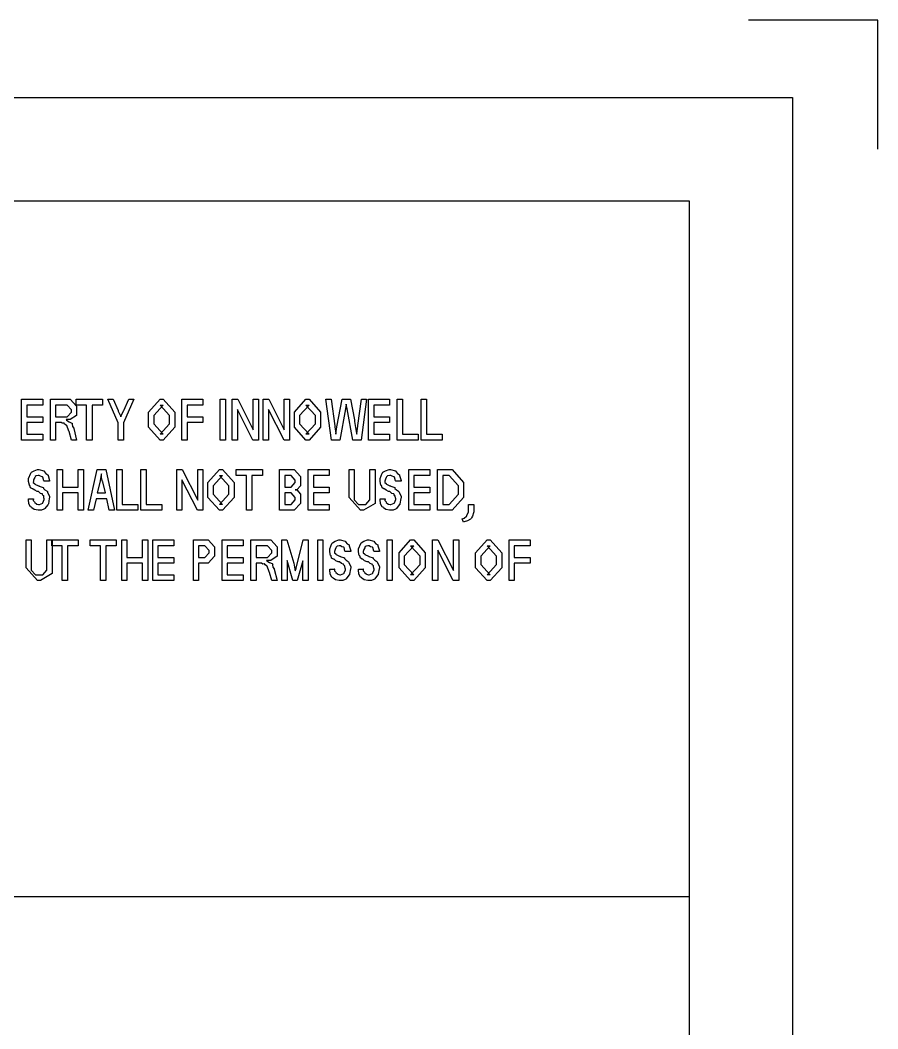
# Model space of a CAD drawing. Extents: x 0 to 23.4, y 0 to 16.5.
# Drawn here: x 21.309 to 23.384, y 14.094 to 16.535 of the extents above; entities that cross this region are included whole.
import ezdxf

# ---------------------------------------------------------------- set-up
doc = ezdxf.new("R2010")
doc.units = 0
doc.layers.get('0').update_dxf_attribs({"linetype": 'CONTINUOUS'})

msp = doc.modelspace()

# ---------------------------------------------------------------- linework, layer by layer
at = {"color": 0}
for points in [[(23.3835, 16.2228), (23.3835, 16.5354), (23.0708, 16.5354)], [(19.0161, 14.4142), (22.9271, 14.4142)]]:
    msp.add_lwpolyline(points, dxfattribs=at)
for points in [[(0.18755, 16.3479), (23.1772, 16.3479), (23.1772, 0.20622), (0.18755, 0.20622), (0.18755, 16.3479)], [(0.43766, 16.0978), (22.9271, 16.0978), (22.9271, 0.45627), (0.43766, 0.45627), (0.43766, 16.0978)], [(21.3122, 15.5192), (21.3122, 15.6179), (21.3631, 15.6179), (21.3631, 15.6039), (21.3249, 15.6039), (21.3249, 15.5757), (21.3631, 15.5757), (21.3631, 15.5615), (21.3249, 15.5615), (21.3249, 15.5333), (21.3631, 15.5333), (21.3631, 15.5192), (21.3122, 15.5192)], [(21.3817, 15.5192), (21.3817, 15.6179), (21.4169, 15.6179), (21.4299, 15.6179), (21.4451, 15.601), (21.4451, 15.5932), (21.4451, 15.5785), (21.4299, 15.5685), (21.4197, 15.5685), (21.4204, 15.5671), (21.4271, 15.5632), (21.4337, 15.5603), (21.4347, 15.5596), (21.4342, 15.5578), (21.4353, 15.5518), (21.4382, 15.5479), (21.4386, 15.5468), (21.4451, 15.5192), (21.4325, 15.5192), (21.4271, 15.5394), (21.4262, 15.5408), (21.4214, 15.5544), (21.4208, 15.555), (21.4196, 15.555), (21.4162, 15.5574), (21.4151, 15.56), (21.4147, 15.5603), (21.4142, 15.5597), (21.4106, 15.5596), (21.4076, 15.5615), (21.4067, 15.5615), (21.3943, 15.5615), (21.3943, 15.5192), (21.3817, 15.5192)], [(21.3943, 15.5757), (21.415, 15.5757), (21.4224, 15.5757), (21.4325, 15.5869), (21.4325, 15.59), (21.4325, 15.5925), (21.4224, 15.6039), (21.4171, 15.6039), (21.3943, 15.6039), (21.3943, 15.5757)], [(21.4694, 15.5192), (21.4694, 15.6039), (21.4443, 15.6039), (21.4443, 15.6179), (21.5076, 15.6179), (21.5076, 15.6039), (21.4824, 15.6039), (21.4824, 15.5192), (21.4694, 15.5192)], [(21.546, 15.5192), (21.546, 15.5611), (21.5206, 15.6179), (21.5332, 15.6179), (21.5457, 15.5904), (21.5454, 15.5889), (21.5518, 15.5761), (21.5522, 15.575), (21.5524, 15.5761), (21.5585, 15.5896), (21.5592, 15.591), (21.5714, 15.6179), (21.5839, 15.6179), (21.5585, 15.5611), (21.5585, 15.5192), (21.546, 15.5192)], [(21.619, 15.5672), (21.619, 15.5869), (21.6471, 15.6179), (21.6507, 15.6179), (21.6546, 15.6179), (21.6824, 15.5869), (21.6824, 15.5685), (21.6824, 15.5503), (21.6546, 15.5192), (21.6507, 15.5192), (21.6471, 15.5192), (21.619, 15.5503), (21.619, 15.5672)], [(21.6317, 15.5672), (21.6317, 15.5587), (21.6546, 15.5333), (21.6507, 15.5333), (21.6471, 15.5333), (21.6699, 15.5587), (21.6699, 15.5687), (21.6699, 15.5785), (21.6471, 15.6039), (21.6507, 15.6039), (21.6546, 15.6039), (21.6317, 15.5785), (21.6317, 15.5672)], [(21.7001, 15.5192), (21.7001, 15.6179), (21.7508, 15.6179), (21.7508, 15.6039), (21.7126, 15.6039), (21.7126, 15.5757), (21.7508, 15.5757), (21.7508, 15.5615), (21.7126, 15.5615), (21.7126, 15.5192), (21.7001, 15.5192)], [(21.7926, 15.5192), (21.7926, 15.6179), (21.8053, 15.6179), (21.8053, 15.5192), (21.7926, 15.5192)], [(21.8217, 15.5192), (21.8217, 15.6179), (21.8349, 15.6179), (21.8725, 15.5442), (21.8725, 15.6179), (21.885, 15.6179), (21.885, 15.5192), (21.8718, 15.5192), (21.8343, 15.5932), (21.8343, 15.5192), (21.8217, 15.5192)], [(21.8968, 15.5192), (21.8968, 15.6179), (21.9101, 15.6179), (21.9476, 15.5442), (21.9476, 15.6179), (21.9603, 15.6179), (21.9603, 15.5192), (21.9469, 15.5192), (21.9094, 15.5932), (21.9094, 15.5192), (21.8968, 15.5192)], [(21.9721, 15.5672), (21.9721, 15.5869), (22, 15.6179), (22.0038, 15.6179), (22.0076, 15.6179), (22.0354, 15.5869), (22.0354, 15.5685), (22.0354, 15.5503), (22.0076, 15.5192), (22.0038, 15.5192), (22, 15.5192), (21.9721, 15.5503), (21.9721, 15.5672)], [(21.9846, 15.5672), (21.9846, 15.5587), (22.0076, 15.5333), (22.0038, 15.5333), (22, 15.5333), (22.0228, 15.5587), (22.0228, 15.5687), (22.0228, 15.5785), (22, 15.6039), (22.0038, 15.6039), (22.0076, 15.6039), (21.9846, 15.5785), (21.9846, 15.5672)], [(22.0615, 15.5192), (22.0483, 15.6179), (22.061, 15.6179), (22.0699, 15.5533), (22.0697, 15.5511), (22.0719, 15.5349), (22.0722, 15.5331), (22.075, 15.5514), (22.0878, 15.6179), (22.1074, 15.6179), (22.1174, 15.5678), (22.1172, 15.5643), (22.1196, 15.5493), (22.1226, 15.536), (22.1231, 15.5331), (22.1231, 15.5347), (22.1253, 15.5525), (22.1256, 15.5543), (22.1344, 15.6179), (22.1468, 15.6179), (22.1335, 15.5192), (22.1132, 15.5192), (22.0996, 15.5943), (22.0976, 15.606), (22.0972, 15.6047), (22.0956, 15.5951), (22.0954, 15.5943), (22.0818, 15.5192), (22.0615, 15.5192)], [(22.1514, 15.5192), (22.1514, 15.6179), (22.2022, 15.6179), (22.2022, 15.6039), (22.164, 15.6039), (22.164, 15.5757), (22.2022, 15.5757), (22.2022, 15.5615), (22.164, 15.5615), (22.164, 15.5333), (22.2022, 15.5333), (22.2022, 15.5192), (22.1514, 15.5192)], [(22.221, 15.5192), (22.221, 15.6179), (22.2335, 15.6179), (22.2335, 15.5333), (22.2717, 15.5333), (22.2717, 15.5192), (22.221, 15.5192)], [(22.2789, 15.5192), (22.2789, 15.6179), (22.2914, 15.6179), (22.2914, 15.5333), (22.3296, 15.5333), (22.3296, 15.5192), (22.2789, 15.5192)], [(21.3288, 15.3772), (21.3412, 15.3772), (21.3406, 15.3765), (21.3404, 15.3726), (21.3432, 15.3699), (21.3435, 15.3693), (21.3438, 15.3683), (21.3478, 15.3651), (21.3482, 15.3649), (21.3482, 15.3643), (21.3533, 15.3631), (21.355, 15.3631), (21.355, 15.3631), (21.3631, 15.3665), (21.3636, 15.3672), (21.3636, 15.3675), (21.3667, 15.3754), (21.3667, 15.3781), (21.3658, 15.3786), (21.3656, 15.3842), (21.3654, 15.3846), (21.3649, 15.3844), (21.3629, 15.3863), (21.3624, 15.389), (21.3619, 15.3893), (21.3614, 15.3889), (21.3574, 15.3901), (21.3528, 15.3942), (21.3515, 15.3947), (21.3496, 15.3949), (21.3438, 15.3974), (21.3401, 15.4006), (21.3393, 15.4011), (21.3381, 15.4008), (21.3336, 15.4036), (21.3319, 15.4088), (21.3315, 15.4094), (21.3308, 15.41), (21.3288, 15.4185), (21.3288, 15.4212), (21.3288, 15.426), (21.3342, 15.4392), (21.3353, 15.4403), (21.3358, 15.441), (21.3422, 15.4449), (21.3504, 15.4476), (21.3532, 15.4476), (21.3536, 15.4476), (21.366, 15.4449), (21.3669, 15.4442), (21.3669, 15.4428), (21.3708, 15.4385), (21.3756, 15.4353), (21.376, 15.4343), (21.3761, 15.4331), (21.3794, 15.4208), (21.3794, 15.4194), (21.3667, 15.4194), (21.3658, 15.4207), (21.3633, 15.4296), (21.3628, 15.4301), (21.3618, 15.4299), (21.3581, 15.4313), (21.3547, 15.4336), (21.3536, 15.4336), (21.3519, 15.4335), (21.3471, 15.4325), (21.3451, 15.4307), (21.3446, 15.4301), (21.3439, 15.4288), (21.3418, 15.4247), (21.3412, 15.4224), (21.3412, 15.4214), (21.3406, 15.4207), (21.3403, 15.4165), (21.3435, 15.4139), (21.3439, 15.4135), (21.3442, 15.4122), (21.3528, 15.4086), (21.3542, 15.4082), (21.3544, 15.4075), (21.3643, 15.404), (21.3647, 15.4036), (21.3649, 15.4022), (21.3685, 15.3983), (21.3736, 15.3956), (21.3744, 15.3946), (21.375, 15.3932), (21.3794, 15.3828), (21.3794, 15.3793), (21.3788, 15.3778), (21.3768, 15.3647), (21.3762, 15.3635), (21.3753, 15.3624), (21.3686, 15.3533), (21.3678, 15.3526), (21.366, 15.3518), (21.3604, 15.3494), (21.3564, 15.349), (21.355, 15.349), (21.3519, 15.349), (21.3426, 15.3508), (21.3371, 15.3553), (21.3358, 15.3565), (21.334, 15.3572), (21.3297, 15.3646), (21.3288, 15.375), (21.3288, 15.3772)], [(21.3982, 15.349), (21.3982, 15.4476), (21.4107, 15.4476), (21.4107, 15.4054), (21.4489, 15.4054), (21.4489, 15.4476), (21.4615, 15.4476), (21.4615, 15.349), (21.4489, 15.349), (21.4489, 15.3913), (21.4107, 15.3913), (21.4107, 15.349), (21.3982, 15.349)], [(21.4733, 15.349), (21.4946, 15.4476), (21.5157, 15.4476), (21.5367, 15.349), (21.5242, 15.349), (21.5179, 15.3772), (21.4922, 15.3772), (21.486, 15.349), (21.4733, 15.349)], [(21.495, 15.3913), (21.515, 15.3913), (21.5089, 15.4178), (21.5079, 15.4186), (21.5057, 15.4271), (21.5053, 15.4363), (21.505, 15.4375), (21.5044, 15.4356), (21.5024, 15.4208), (21.5019, 15.4193), (21.495, 15.3913)], [(21.5428, 15.349), (21.5428, 15.4476), (21.5554, 15.4476), (21.5554, 15.3631), (21.5936, 15.3631), (21.5936, 15.349), (21.5428, 15.349)], [(21.6007, 15.349), (21.6007, 15.4476), (21.6133, 15.4476), (21.6133, 15.3631), (21.6515, 15.3631), (21.6515, 15.349), (21.6007, 15.349)], [(21.6875, 15.349), (21.6875, 15.4476), (21.7007, 15.4476), (21.7383, 15.3739), (21.7383, 15.4476), (21.7508, 15.4476), (21.7508, 15.349), (21.7376, 15.349), (21.7001, 15.4229), (21.7001, 15.349), (21.6875, 15.349)], [(21.7626, 15.3969), (21.7626, 15.4167), (21.7907, 15.4476), (21.7944, 15.4476), (21.7981, 15.4476), (21.8261, 15.4167), (21.8261, 15.3982), (21.8261, 15.38), (21.7981, 15.349), (21.7944, 15.349), (21.7907, 15.349), (21.7626, 15.38), (21.7626, 15.3969)], [(21.7753, 15.3969), (21.7753, 15.3885), (21.7981, 15.3631), (21.7944, 15.3631), (21.7907, 15.3631), (21.8135, 15.3885), (21.8135, 15.3985), (21.8135, 15.4082), (21.7907, 15.4336), (21.7944, 15.4336), (21.7981, 15.4336), (21.7753, 15.4082), (21.7753, 15.3969)], [(21.8564, 15.349), (21.8564, 15.4336), (21.8311, 15.4336), (21.8311, 15.4476), (21.8946, 15.4476), (21.8946, 15.4336), (21.8692, 15.4336), (21.8692, 15.349), (21.8564, 15.349)], [(21.9363, 15.349), (21.9363, 15.4476), (21.9632, 15.4476), (21.9717, 15.4476), (21.9871, 15.4308), (21.9871, 15.4208), (21.9871, 15.4082), (21.9782, 15.3982), (21.9739, 15.3982), (21.9782, 15.3982), (21.9871, 15.3885), (21.9871, 15.3758), (21.9871, 15.3658), (21.9717, 15.349), (21.9619, 15.349), (21.9363, 15.349)], [(21.9489, 15.4054), (21.9612, 15.4054), (21.9643, 15.4054), (21.9743, 15.4167), (21.9743, 15.4193), (21.9743, 15.4224), (21.9643, 15.4336), (21.9604, 15.4336), (21.9489, 15.4336), (21.9489, 15.4054)], [(22.0057, 15.349), (22.0057, 15.4476), (22.0565, 15.4476), (22.0565, 15.4336), (22.0183, 15.4336), (22.0183, 15.4054), (22.0565, 15.4054), (22.0565, 15.3913), (22.0183, 15.3913), (22.0183, 15.3631), (22.0565, 15.3631), (22.0565, 15.349), (22.0057, 15.349)], [(22.1549, 15.4476), (22.1675, 15.4476), (22.1675, 15.3917), (22.1675, 15.38), (22.1675, 15.3658), (22.1394, 15.349), (22.136, 15.349), (22.1321, 15.349), (22.1042, 15.38), (22.1042, 15.3917), (22.1042, 15.4476), (22.1167, 15.4476), (22.1167, 15.3932), (22.1167, 15.3885), (22.1167, 15.3743), (22.1269, 15.3631), (22.1351, 15.3631), (22.1447, 15.3631), (22.1549, 15.3743), (22.1549, 15.3932), (22.1549, 15.4476)], [(22.1793, 15.3772), (22.1919, 15.3772), (22.1913, 15.3765), (22.191, 15.3726), (22.1937, 15.3699), (22.194, 15.3693), (22.1943, 15.3683), (22.1983, 15.3651), (22.1989, 15.3649), (22.1989, 15.3643), (22.2039, 15.3631), (22.2056, 15.3631), (22.2056, 15.3631), (22.2138, 15.3665), (22.2143, 15.3672), (22.2142, 15.3675), (22.2172, 15.3754), (22.2172, 15.3781), (22.2164, 15.3786), (22.2162, 15.3842), (22.216, 15.3846), (22.2154, 15.3844), (22.2135, 15.3863), (22.2129, 15.389), (22.2125, 15.3893), (22.2119, 15.3889), (22.2081, 15.3901), (22.2033, 15.3942), (22.2021, 15.3947), (22.2001, 15.3949), (22.1943, 15.3974), (22.1907, 15.4006), (22.19, 15.4011), (22.1886, 15.4008), (22.1842, 15.4036), (22.1825, 15.4088), (22.1821, 15.4094), (22.1814, 15.41), (22.1793, 15.4185), (22.1793, 15.4212), (22.1793, 15.426), (22.1847, 15.4392), (22.1858, 15.4403), (22.1864, 15.441), (22.1928, 15.4449), (22.2011, 15.4476), (22.2039, 15.4476), (22.2043, 15.4476), (22.2165, 15.4449), (22.2175, 15.4442), (22.2175, 15.4428), (22.2214, 15.4385), (22.2261, 15.4353), (22.2267, 15.4343), (22.2267, 15.4331), (22.23, 15.4208), (22.2301, 15.4194), (22.2172, 15.4194), (22.2164, 15.4207), (22.2139, 15.4296), (22.2133, 15.4301), (22.2124, 15.4299), (22.2086, 15.4313), (22.2054, 15.4336), (22.2043, 15.4336), (22.2026, 15.4335), (22.1976, 15.4325), (22.1957, 15.4307), (22.1951, 15.4301), (22.1944, 15.4288), (22.1925, 15.4247), (22.1919, 15.4224), (22.1919, 15.4214), (22.1911, 15.4207), (22.191, 15.4165), (22.194, 15.4139), (22.1944, 15.4135), (22.1947, 15.4122), (22.2033, 15.4086), (22.2047, 15.4082), (22.205, 15.4075), (22.2149, 15.404), (22.2153, 15.4036), (22.2154, 15.4022), (22.219, 15.3983), (22.2242, 15.3956), (22.2251, 15.3946), (22.2256, 15.3932), (22.2301, 15.3828), (22.2301, 15.3793), (22.2293, 15.3778), (22.2274, 15.3647), (22.2268, 15.3635), (22.2258, 15.3624), (22.2193, 15.3533), (22.2183, 15.3526), (22.2165, 15.3518), (22.211, 15.3494), (22.2069, 15.349), (22.2056, 15.349), (22.2025, 15.349), (22.1932, 15.3508), (22.1876, 15.3553), (22.1865, 15.3565), (22.1847, 15.3572), (22.1803, 15.3646), (22.1793, 15.375), (22.1793, 15.3772)], [(22.2488, 15.349), (22.2488, 15.4476), (22.2996, 15.4476), (22.2996, 15.4336), (22.2614, 15.4336), (22.2614, 15.4054), (22.2996, 15.4054), (22.2996, 15.3913), (22.2614, 15.3913), (22.2614, 15.3631), (22.2996, 15.3631), (22.2996, 15.349), (22.2488, 15.349)], [(22.3182, 15.349), (22.3182, 15.4476), (22.3447, 15.4476), (22.3536, 15.4476), (22.3815, 15.4167), (22.3815, 15.3986), (22.3815, 15.38), (22.3536, 15.349), (22.346, 15.349), (22.3182, 15.349)], [(22.3308, 15.3631), (22.3453, 15.3631), (22.3463, 15.3631), (22.369, 15.3885), (22.369, 15.3989), (22.369, 15.4082), (22.3463, 15.4336), (22.3451, 15.4336), (22.3308, 15.4336), (22.3308, 15.3631)], [(21.9489, 15.3631), (21.9621, 15.3631), (21.9643, 15.3631), (21.9743, 15.3743), (21.9743, 15.3772), (21.9743, 15.38), (21.9643, 15.3913), (21.9611, 15.3913), (21.9489, 15.3913), (21.9489, 15.3631)], [(22.3933, 15.349), (22.3933, 15.3631), (22.406, 15.3631), (22.406, 15.3456), (22.405, 15.3431), (22.4028, 15.3351), (22.4006, 15.3306), (22.3994, 15.3296), (22.3979, 15.3279), (22.3908, 15.3235), (22.3829, 15.3213), (22.3808, 15.3207), (22.3782, 15.3283), (22.3783, 15.3282), (22.3831, 15.3304), (22.3888, 15.3346), (22.3894, 15.3353), (22.3893, 15.3361), (22.3933, 15.3457), (22.3933, 15.349)], [(21.3735, 15.2775), (21.3861, 15.2775), (21.3861, 15.2215), (21.3861, 15.2097), (21.3861, 15.1957), (21.3582, 15.1788), (21.3547, 15.1788), (21.3507, 15.1788), (21.3228, 15.2097), (21.3228, 15.2215), (21.3228, 15.2775), (21.3353, 15.2775), (21.3353, 15.2229), (21.3353, 15.2182), (21.3353, 15.2042), (21.3456, 15.1928), (21.3537, 15.1928), (21.3633, 15.1928), (21.3735, 15.2042), (21.3735, 15.2229), (21.3735, 15.2775)], [(21.4106, 15.1788), (21.4106, 15.2633), (21.3854, 15.2633), (21.3854, 15.2775), (21.4488, 15.2775), (21.4488, 15.2633), (21.4233, 15.2633), (21.4233, 15.1788), (21.4106, 15.1788)], [(21.5031, 15.1788), (21.5031, 15.2633), (21.4779, 15.2633), (21.4779, 15.2775), (21.5412, 15.2775), (21.5412, 15.2633), (21.5158, 15.2633), (21.5158, 15.1788), (21.5031, 15.1788)], [(21.5542, 15.1788), (21.5542, 15.2775), (21.5667, 15.2775), (21.5667, 15.2351), (21.6049, 15.2351), (21.6049, 15.2775), (21.6175, 15.2775), (21.6175, 15.1788), (21.6049, 15.1788), (21.6049, 15.221), (21.5667, 15.221), (21.5667, 15.1788), (21.5542, 15.1788)], [(21.6293, 15.1788), (21.6293, 15.2775), (21.6801, 15.2775), (21.6801, 15.2633), (21.6419, 15.2633), (21.6419, 15.2351), (21.6801, 15.2351), (21.6801, 15.221), (21.6419, 15.221), (21.6419, 15.1928), (21.6801, 15.1928), (21.6801, 15.1788), (21.6293, 15.1788)], [(21.7276, 15.1788), (21.7276, 15.2775), (21.7526, 15.2775), (21.7631, 15.2775), (21.7785, 15.2606), (21.7785, 15.2501), (21.7785, 15.2379), (21.7631, 15.221), (21.756, 15.221), (21.7403, 15.221), (21.7403, 15.1788), (21.7276, 15.1788)], [(21.7403, 15.2351), (21.7538, 15.2351), (21.7557, 15.2351), (21.7657, 15.2464), (21.7657, 15.2494), (21.7657, 15.2521), (21.7557, 15.2633), (21.7535, 15.2633), (21.7403, 15.2633), (21.7403, 15.2351)], [(21.7971, 15.1788), (21.7971, 15.2775), (21.8479, 15.2775), (21.8479, 15.2633), (21.8097, 15.2633), (21.8097, 15.2351), (21.8479, 15.2351), (21.8479, 15.221), (21.8097, 15.221), (21.8097, 15.1928), (21.8479, 15.1928), (21.8479, 15.1788), (21.7971, 15.1788)], [(21.8665, 15.1788), (21.8665, 15.2775), (21.9018, 15.2775), (21.9147, 15.2775), (21.93, 15.2606), (21.93, 15.2528), (21.93, 15.2379), (21.9147, 15.2279), (21.9046, 15.2279), (21.9053, 15.2267), (21.9119, 15.2226), (21.9186, 15.2199), (21.9196, 15.219), (21.919, 15.2174), (21.9201, 15.2114), (21.9231, 15.2075), (21.9235, 15.2062), (21.93, 15.1788), (21.9174, 15.1788), (21.9119, 15.1989), (21.9111, 15.2004), (21.9063, 15.2139), (21.9057, 15.2146), (21.9046, 15.2146), (21.9011, 15.2168), (21.9, 15.2194), (21.8996, 15.2197), (21.899, 15.2192), (21.8954, 15.219), (21.8925, 15.221), (21.8915, 15.221), (21.8792, 15.221), (21.8792, 15.1788), (21.8665, 15.1788)], [(21.8792, 15.2351), (21.8996, 15.2351), (21.9072, 15.2351), (21.9174, 15.2464), (21.9174, 15.2494), (21.9174, 15.2521), (21.9072, 15.2633), (21.9019, 15.2633), (21.8792, 15.2633), (21.8792, 15.2351)], [(21.9418, 15.1788), (21.9418, 15.2775), (21.9535, 15.2775), (21.9708, 15.2215), (21.9735, 15.2069), (21.9733, 15.206), (21.9742, 15.2029), (21.9763, 15.2072), (21.9765, 15.2086), (21.9931, 15.2775), (22.0051, 15.2775), (22.0051, 15.1788), (21.9925, 15.1788), (21.9925, 15.2264), (21.9786, 15.1788), (21.9681, 15.1788), (21.9543, 15.2278), (21.9543, 15.1788), (21.9418, 15.1788)], [(22.0285, 15.1788), (22.0285, 15.2775), (22.0411, 15.2775), (22.0411, 15.1788), (22.0285, 15.1788)], [(22.0575, 15.2069), (22.07, 15.2069), (22.0693, 15.2064), (22.0692, 15.2024), (22.0719, 15.1996), (22.0722, 15.1992), (22.0724, 15.1982), (22.0764, 15.1949), (22.0769, 15.1946), (22.0769, 15.1942), (22.0821, 15.1928), (22.0838, 15.1928), (22.0838, 15.1928), (22.0918, 15.1963), (22.0924, 15.1969), (22.0922, 15.1974), (22.0954, 15.2051), (22.0954, 15.2078), (22.0946, 15.2083), (22.0943, 15.2139), (22.0942, 15.2143), (22.0936, 15.2143), (22.0915, 15.216), (22.091, 15.2188), (22.0907, 15.219), (22.0901, 15.2186), (22.0861, 15.2199), (22.0815, 15.224), (22.0803, 15.2244), (22.0783, 15.2247), (22.0725, 15.2271), (22.0689, 15.2303), (22.0681, 15.2308), (22.0668, 15.2306), (22.0622, 15.2333), (22.0607, 15.2385), (22.0603, 15.2393), (22.0596, 15.2397), (22.0575, 15.2482), (22.0575, 15.251), (22.0575, 15.2557), (22.0629, 15.2689), (22.064, 15.2701), (22.0644, 15.2707), (22.071, 15.2746), (22.0792, 15.2775), (22.0819, 15.2775), (22.0824, 15.2774), (22.0947, 15.2746), (22.0957, 15.274), (22.0957, 15.2725), (22.0996, 15.2683), (22.1042, 15.2651), (22.1047, 15.264), (22.1049, 15.2628), (22.1082, 15.2507), (22.1082, 15.2493), (22.0954, 15.2493), (22.0944, 15.2504), (22.0921, 15.2593), (22.0915, 15.2599), (22.0906, 15.2596), (22.0868, 15.261), (22.0835, 15.2633), (22.0824, 15.2633), (22.0807, 15.2633), (22.0758, 15.2624), (22.0739, 15.2604), (22.0733, 15.2599), (22.0726, 15.2585), (22.0706, 15.2544), (22.07, 15.2521), (22.07, 15.2512), (22.0693, 15.2506), (22.069, 15.2462), (22.0722, 15.2438), (22.0726, 15.2432), (22.0729, 15.2421), (22.0815, 15.2383), (22.0828, 15.2379), (22.0831, 15.2372), (22.0929, 15.2337), (22.0935, 15.2333), (22.0935, 15.2321), (22.0972, 15.2281), (22.1024, 15.2254), (22.1032, 15.2243), (22.1037, 15.2229), (22.1082, 15.2125), (22.1082, 15.209), (22.1075, 15.2075), (22.1056, 15.1944), (22.105, 15.1932), (22.1039, 15.1921), (22.0974, 15.1831), (22.0965, 15.1824), (22.0947, 15.1815), (22.0892, 15.1792), (22.0851, 15.1788), (22.0838, 15.1788), (22.0806, 15.1788), (22.0714, 15.1806), (22.0658, 15.185), (22.0646, 15.1863), (22.0628, 15.1869), (22.0585, 15.1943), (22.0575, 15.2047), (22.0575, 15.2069)], [(22.1269, 15.2069), (22.1394, 15.2069), (22.1388, 15.2064), (22.1386, 15.2024), (22.1414, 15.1996), (22.1417, 15.1992), (22.1418, 15.1982), (22.1458, 15.1949), (22.1464, 15.1946), (22.1464, 15.1942), (22.1515, 15.1928), (22.1532, 15.1928), (22.1532, 15.1928), (22.1612, 15.1963), (22.1618, 15.1969), (22.1617, 15.1974), (22.1649, 15.2051), (22.1649, 15.2078), (22.164, 15.2083), (22.1638, 15.2139), (22.1636, 15.2143), (22.1631, 15.2143), (22.161, 15.216), (22.1604, 15.2188), (22.1601, 15.219), (22.1596, 15.2186), (22.1556, 15.2199), (22.151, 15.224), (22.1497, 15.2244), (22.1478, 15.2247), (22.1419, 15.2271), (22.1383, 15.2303), (22.1375, 15.2308), (22.1363, 15.2306), (22.1317, 15.2333), (22.1301, 15.2385), (22.1297, 15.2393), (22.129, 15.2397), (22.1269, 15.2482), (22.1269, 15.251), (22.1269, 15.2557), (22.1324, 15.2689), (22.1335, 15.2701), (22.1339, 15.2707), (22.1404, 15.2746), (22.1486, 15.2775), (22.1514, 15.2775), (22.1518, 15.2774), (22.1642, 15.2746), (22.1651, 15.274), (22.1651, 15.2725), (22.169, 15.2683), (22.1736, 15.2651), (22.1742, 15.264), (22.1743, 15.2628), (22.1776, 15.2507), (22.1776, 15.2493), (22.1649, 15.2493), (22.1639, 15.2504), (22.1615, 15.2593), (22.161, 15.2599), (22.16, 15.2596), (22.1563, 15.261), (22.1529, 15.2633), (22.1518, 15.2633), (22.1501, 15.2633), (22.1453, 15.2624), (22.1433, 15.2604), (22.1428, 15.2599), (22.1421, 15.2585), (22.14, 15.2544), (22.1394, 15.2521), (22.1394, 15.2512), (22.1388, 15.2506), (22.1385, 15.2462), (22.1417, 15.2438), (22.1421, 15.2432), (22.1424, 15.2421), (22.151, 15.2383), (22.1522, 15.2379), (22.1525, 15.2372), (22.1624, 15.2337), (22.1629, 15.2333), (22.1629, 15.2321), (22.1667, 15.2281), (22.1718, 15.2254), (22.1726, 15.2243), (22.1732, 15.2229), (22.1776, 15.2125), (22.1776, 15.209), (22.1769, 15.2075), (22.175, 15.1944), (22.1744, 15.1932), (22.1733, 15.1921), (22.1668, 15.1831), (22.166, 15.1824), (22.1642, 15.1815), (22.1586, 15.1792), (22.1546, 15.1788), (22.1532, 15.1788), (22.15, 15.1788), (22.1408, 15.1806), (22.1353, 15.185), (22.134, 15.1863), (22.1322, 15.1869), (22.1279, 15.1943), (22.1269, 15.2047), (22.1269, 15.2069)], [(22.1964, 15.1788), (22.1964, 15.2775), (22.2089, 15.2775), (22.2089, 15.1788), (22.1964, 15.1788)], [(22.2253, 15.2267), (22.2253, 15.2464), (22.2532, 15.2775), (22.2569, 15.2775), (22.2607, 15.2775), (22.2886, 15.2464), (22.2886, 15.2279), (22.2886, 15.2097), (22.2607, 15.1788), (22.2569, 15.1788), (22.2532, 15.1788), (22.2253, 15.2097), (22.2253, 15.2267)], [(22.2379, 15.2267), (22.2379, 15.2182), (22.2607, 15.1928), (22.2569, 15.1928), (22.2532, 15.1928), (22.2761, 15.2182), (22.2761, 15.2282), (22.2761, 15.2379), (22.2532, 15.2633), (22.2569, 15.2633), (22.2607, 15.2633), (22.2379, 15.2379), (22.2379, 15.2267)], [(22.3063, 15.1788), (22.3063, 15.2775), (22.3194, 15.2775), (22.3571, 15.2036), (22.3571, 15.2775), (22.3696, 15.2775), (22.3696, 15.1788), (22.3564, 15.1788), (22.3189, 15.2528), (22.3189, 15.1788), (22.3063, 15.1788)], [(22.4104, 15.2267), (22.4104, 15.2464), (22.4383, 15.2775), (22.4421, 15.2775), (22.4457, 15.2775), (22.4737, 15.2464), (22.4737, 15.2279), (22.4737, 15.2097), (22.4457, 15.1788), (22.4421, 15.1788), (22.4383, 15.1788), (22.4104, 15.2097), (22.4104, 15.2267)], [(22.4229, 15.2267), (22.4229, 15.2182), (22.4457, 15.1928), (22.4421, 15.1928), (22.4383, 15.1928), (22.4611, 15.2182), (22.4611, 15.2282), (22.4611, 15.2379), (22.4383, 15.2633), (22.4421, 15.2633), (22.4457, 15.2633), (22.4229, 15.2379), (22.4229, 15.2267)], [(22.4914, 15.1788), (22.4914, 15.2775), (22.5422, 15.2775), (22.5422, 15.2633), (22.504, 15.2633), (22.504, 15.2351), (22.5422, 15.2351), (22.5422, 15.221), (22.504, 15.221), (22.504, 15.1788), (22.4914, 15.1788)]]:
    msp.add_lwpolyline(points, close=True, dxfattribs=at)

doc.saveas('drawing.dxf')
